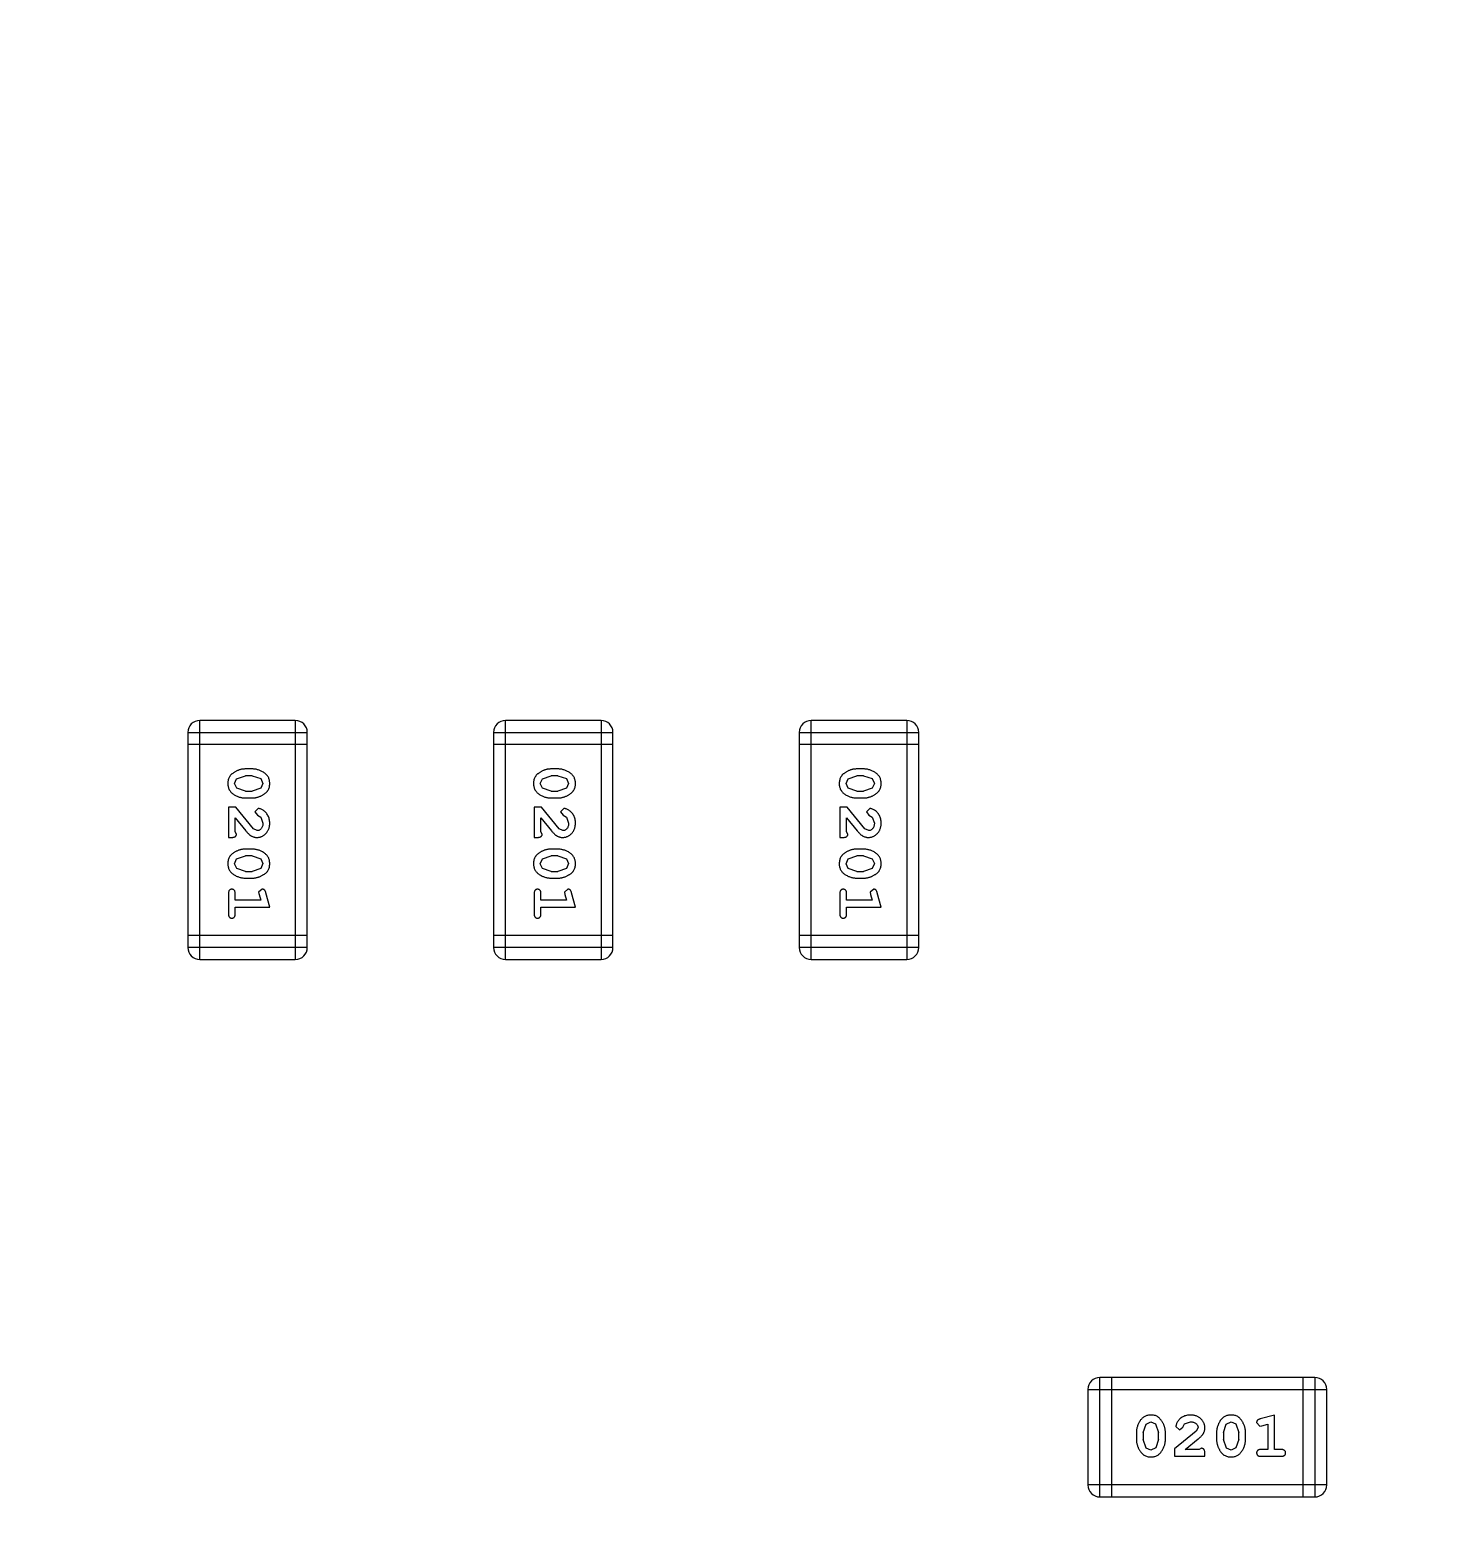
# Model space of a CAD drawing. Header units: inches. Extents: x 398 to 599, y 40 to 151.
# Drawn here: x 557.113 to 560.697, y 93.915 to 97.725 of the extents above; entities that cross this region are included whole.
import ezdxf

# ---------------------------------------------------------------- set-up
doc = ezdxf.new("R2010")
doc.units = ezdxf.units.IN
doc.header["$LTSCALE"] = 1.21
doc.header["$MEASUREMENT"] = 0
doc.layers.get('0').update_dxf_attribs({"linetype": 'CONTINUOUS'})

msp = doc.modelspace()

# ---------------------------------------------------------------- linework, layer by layer
at = {"color": 7, "linetype": 'Continuous'}
for p, q in [((557.5166, 95.9325), (557.5166, 95.3839)), ((557.5166, 95.9325), (557.8214, 95.9325)), ((557.547, 95.3534), (557.547, 95.963)), ((557.7909, 95.963), (557.547, 95.963)), ((557.7909, 95.963), (557.7909, 95.3534)), ((557.8214, 95.3839), (557.8214, 95.9325)), ((558.2967, 95.9325), (558.2967, 95.3839)), ((558.2967, 95.9325), (558.6015, 95.9325)), ((558.3272, 95.3534), (558.3272, 95.963)), ((558.571, 95.963), (558.3272, 95.963)), ((558.571, 95.963), (558.571, 95.3534)), ((558.6015, 95.3839), (558.6015, 95.9325)), ((559.0768, 95.9325), (559.0768, 95.3839)), ((559.0768, 95.9325), (559.3816, 95.9325)), ((559.1073, 95.3534), (559.1073, 95.963)), ((559.3512, 95.963), (559.1073, 95.963)), ((559.3512, 95.963), (559.3512, 95.3534)), ((559.3816, 95.3839), (559.3816, 95.9325)), ((557.5166, 95.9021), (557.8214, 95.9021)), ((558.2967, 95.9021), (558.6015, 95.9021)), ((559.0768, 95.9021), (559.3816, 95.9021)), ((557.6359, 95.802), (557.6412, 95.8142)), ((557.6412, 95.8142), (557.6635, 95.8218)), ((557.681, 95.8391), (557.6632, 95.8391)), ((557.6807, 95.8218), (557.6635, 95.8218)), ((557.6807, 95.8218), (557.7025, 95.8146)), ((557.7025, 95.8146), (557.7083, 95.8022)), ((558.4161, 95.802), (558.4213, 95.8142)), ((558.4213, 95.8142), (558.4436, 95.8218)), ((558.4611, 95.8391), (558.4434, 95.8391)), ((558.4609, 95.8218), (558.4436, 95.8218)), ((558.4609, 95.8218), (558.4826, 95.8146)), ((558.4826, 95.8146), (558.4884, 95.8022)), ((559.1962, 95.802), (559.2015, 95.8142)), ((559.2015, 95.8142), (559.2238, 95.8218)), ((559.2413, 95.8391), (559.2235, 95.8391)), ((559.241, 95.8218), (559.2238, 95.8218)), ((559.241, 95.8218), (559.2628, 95.8146)), ((559.2628, 95.8146), (559.2686, 95.8022)), ((557.6417, 95.7898), (557.6359, 95.802)), ((557.6635, 95.7825), (557.6417, 95.7898)), ((557.6635, 95.7825), (557.6807, 95.7825)), ((557.703, 95.7901), (557.6807, 95.7825)), ((557.7083, 95.8022), (557.703, 95.7901)), ((558.4219, 95.7898), (558.4161, 95.802)), ((558.4436, 95.7825), (558.4219, 95.7898)), ((558.4436, 95.7825), (558.4609, 95.7825)), ((558.4831, 95.7901), (558.4609, 95.7825)), ((558.4884, 95.8022), (558.4831, 95.7901)), ((559.202, 95.7898), (559.1962, 95.802)), ((559.2238, 95.7825), (559.202, 95.7898)), ((559.2238, 95.7825), (559.241, 95.7825)), ((559.2633, 95.7901), (559.241, 95.7825)), ((559.2686, 95.8022), (559.2633, 95.7901)), ((557.6202, 95.7416), (557.6202, 95.6645)), ((557.6391, 95.7416), (557.6202, 95.7416)), ((557.6841, 95.6866), (557.6391, 95.7416)), ((557.6632, 95.7652), (557.681, 95.7652)), ((557.6963, 95.7385), (557.6878, 95.7296)), ((558.4003, 95.7416), (558.4003, 95.6645)), ((558.4192, 95.7416), (558.4003, 95.7416)), ((558.4642, 95.6866), (558.4192, 95.7416)), ((558.4434, 95.7652), (558.4611, 95.7652)), ((558.4764, 95.7385), (558.468, 95.7296)), ((559.1805, 95.7416), (559.1805, 95.6645)), ((559.1994, 95.7416), (559.1805, 95.7416)), ((559.2443, 95.6866), (559.1994, 95.7416)), ((559.2235, 95.7652), (559.2413, 95.7652)), ((559.2566, 95.7385), (559.2481, 95.7296)), ((557.6375, 95.6787), (557.6375, 95.7149)), ((557.6375, 95.7149), (557.6645, 95.6813)), ((557.6878, 95.7296), (557.6944, 95.7211)), ((557.6944, 95.7211), (557.7029, 95.7162)), ((557.7029, 95.7162), (557.7083, 95.7013)), ((558.4176, 95.6787), (558.4176, 95.7149)), ((558.4176, 95.7149), (558.4447, 95.6813)), ((558.468, 95.7296), (558.4745, 95.7211)), ((558.4745, 95.7211), (558.483, 95.7162)), ((558.483, 95.7162), (558.4884, 95.7013)), ((559.1978, 95.6787), (559.1978, 95.7149)), ((559.1978, 95.7149), (559.2248, 95.6813)), ((559.2481, 95.7296), (559.2547, 95.7211)), ((559.2547, 95.7211), (559.2632, 95.7162)), ((559.2632, 95.7162), (559.2686, 95.7013)), ((557.6202, 95.6645), (557.6281, 95.6645)), ((557.6406, 95.6732), (557.6375, 95.6787)), ((557.6938, 95.6818), (557.6841, 95.6866)), ((558.4003, 95.6645), (558.4082, 95.6645)), ((558.4208, 95.6732), (558.4176, 95.6787)), ((558.4739, 95.6818), (558.4642, 95.6866)), ((559.1805, 95.6645), (559.1883, 95.6645)), ((559.2009, 95.6732), (559.1978, 95.6787)), ((559.254, 95.6818), (559.2443, 95.6866)), ((557.681, 95.6346), (557.6632, 95.6346)), ((558.4611, 95.6346), (558.4434, 95.6346)), ((559.2413, 95.6346), (559.2235, 95.6346)), ((557.6359, 95.5975), (557.6412, 95.6097)), ((557.6417, 95.5852), (557.6359, 95.5975)), ((557.6412, 95.6097), (557.6635, 95.6173)), ((557.6635, 95.578), (557.6417, 95.5852)), ((557.6807, 95.6173), (557.6635, 95.6173)), ((557.6807, 95.6173), (557.7025, 95.6101)), ((557.703, 95.5856), (557.6807, 95.578)), ((557.7025, 95.6101), (557.7083, 95.5977)), ((557.7083, 95.5977), (557.703, 95.5856)), ((558.4161, 95.5975), (558.4213, 95.6097)), ((558.4219, 95.5852), (558.4161, 95.5975)), ((558.4213, 95.6097), (558.4436, 95.6173)), ((558.4436, 95.578), (558.4219, 95.5852)), ((558.4609, 95.6173), (558.4436, 95.6173)), ((558.4609, 95.6173), (558.4826, 95.6101)), ((558.4831, 95.5856), (558.4609, 95.578)), ((558.4826, 95.6101), (558.4884, 95.5977)), ((558.4884, 95.5977), (558.4831, 95.5856)), ((559.1962, 95.5975), (559.2015, 95.6097)), ((559.202, 95.5852), (559.1962, 95.5975)), ((559.2015, 95.6097), (559.2238, 95.6173)), ((559.2238, 95.578), (559.202, 95.5852)), ((559.241, 95.6173), (559.2238, 95.6173)), ((559.241, 95.6173), (559.2628, 95.6101)), ((559.2633, 95.5856), (559.241, 95.578)), ((559.2628, 95.6101), (559.2686, 95.5977)), ((559.2686, 95.5977), (559.2633, 95.5856)), ((557.6632, 95.5607), (557.681, 95.5607)), ((557.6635, 95.578), (557.6807, 95.578)), ((558.4434, 95.5607), (558.4611, 95.5607)), ((558.4436, 95.578), (558.4609, 95.578)), ((559.2235, 95.5607), (559.2413, 95.5607)), ((559.2238, 95.578), (559.241, 95.578)), ((557.6202, 95.5214), (557.6202, 95.4694)), ((557.6375, 95.5041), (557.6375, 95.5214)), ((557.7065, 95.5324), (557.6973, 95.5245)), ((557.6973, 95.5245), (557.6983, 95.5191)), ((557.6983, 95.5191), (557.7025, 95.5041)), ((557.7256, 95.4867), (557.7157, 95.5233)), ((558.4003, 95.5214), (558.4003, 95.4694)), ((558.4176, 95.5041), (558.4176, 95.5214)), ((558.4867, 95.5324), (558.4774, 95.5245)), ((558.4774, 95.5245), (558.4785, 95.5191)), ((558.4785, 95.5191), (558.4826, 95.5041)), ((558.5057, 95.4867), (558.4959, 95.5233)), ((559.1805, 95.5214), (559.1805, 95.4694)), ((559.1978, 95.5041), (559.1978, 95.5214)), ((559.2668, 95.5324), (559.2576, 95.5245)), ((559.2576, 95.5245), (559.2586, 95.5191)), ((559.2586, 95.5191), (559.2627, 95.5041)), ((559.2859, 95.4867), (559.276, 95.5233)), ((557.7025, 95.5041), (557.6375, 95.5041)), ((557.6375, 95.4694), (557.6375, 95.4867)), ((557.6375, 95.4867), (557.7256, 95.4867)), ((558.4826, 95.5041), (558.4176, 95.5041)), ((558.4176, 95.4694), (558.4176, 95.4867)), ((558.4176, 95.4867), (558.5057, 95.4867)), ((559.2627, 95.5041), (559.1978, 95.5041)), ((559.1978, 95.4694), (559.1978, 95.4867)), ((559.1978, 95.4867), (559.2859, 95.4867)), ((557.8214, 95.4144), (557.5166, 95.4144)), ((558.6015, 95.4144), (558.2967, 95.4144)), ((559.3816, 95.4144), (559.0768, 95.4144)), ((557.8214, 95.3839), (557.5166, 95.3839)), ((558.6015, 95.3839), (558.2967, 95.3839)), ((559.3816, 95.3839), (559.0768, 95.3839)), ((557.547, 95.3534), (557.7909, 95.3534)), ((558.3272, 95.3534), (558.571, 95.3534)), ((559.1073, 95.3534), (559.3512, 95.3534)), ((559.8134, 94.2563), (559.8134, 94.0125)), ((559.8134, 94.2563), (560.423, 94.2563)), ((559.8439, 93.982), (559.8439, 94.2868)), ((560.3925, 94.2868), (559.8439, 94.2868)), ((559.8743, 93.982), (559.8743, 94.2868)), ((560.362, 94.2868), (560.362, 93.982)), ((560.3925, 94.2868), (560.3925, 93.982)), ((560.423, 94.0125), (560.423, 94.2563)), ((560.2897, 94.191), (560.2531, 94.1811)), ((560.2897, 94.1029), (560.2897, 94.191)), ((559.9373, 94.1464), (559.9373, 94.1287)), ((559.9546, 94.1461), (559.9618, 94.1679)), ((559.9546, 94.1461), (559.9546, 94.1289)), ((559.9618, 94.1679), (559.9742, 94.1737)), ((559.9742, 94.1737), (559.9863, 94.1684)), ((559.9863, 94.1684), (559.9939, 94.1461)), ((559.9939, 94.1289), (559.9939, 94.1461)), ((560.0112, 94.1287), (560.0112, 94.1464)), ((560.0898, 94.1495), (560.0348, 94.1045)), ((560.038, 94.1617), (560.0468, 94.1533)), ((560.0468, 94.1533), (560.0553, 94.1598)), ((560.0553, 94.1598), (560.0602, 94.1683)), ((560.0602, 94.1683), (560.0751, 94.1737)), ((560.0946, 94.1592), (560.0898, 94.1495)), ((560.1418, 94.1464), (560.1418, 94.1287)), ((560.1591, 94.1461), (560.1663, 94.1679)), ((560.1591, 94.1461), (560.1591, 94.1289)), ((560.1663, 94.1679), (560.1787, 94.1737)), ((560.1787, 94.1737), (560.1908, 94.1684)), ((560.1908, 94.1684), (560.1984, 94.1461)), ((560.1984, 94.1289), (560.1984, 94.1461)), ((560.2157, 94.1287), (560.2157, 94.1464)), ((560.244, 94.172), (560.2519, 94.1627)), ((560.2519, 94.1627), (560.2573, 94.1637)), ((560.2573, 94.1637), (560.2724, 94.1679)), ((560.2724, 94.1679), (560.2724, 94.1029)), ((559.9622, 94.1066), (559.9546, 94.1289)), ((559.9744, 94.1014), (559.9622, 94.1066)), ((559.9867, 94.1072), (559.9744, 94.1014)), ((559.9939, 94.1289), (559.9867, 94.1072)), ((560.0348, 94.1045), (560.0348, 94.0856)), ((560.0615, 94.1029), (560.0951, 94.13)), ((560.0977, 94.1029), (560.0615, 94.1029)), ((560.1032, 94.1061), (560.0977, 94.1029)), ((560.1667, 94.1066), (560.1591, 94.1289)), ((560.1789, 94.1014), (560.1667, 94.1066)), ((560.1912, 94.1072), (560.1789, 94.1014)), ((560.1984, 94.1289), (560.1912, 94.1072)), ((560.2724, 94.1029), (560.255, 94.1029)), ((560.307, 94.1029), (560.2897, 94.1029)), ((560.0348, 94.0856), (560.1119, 94.0856)), ((560.1119, 94.0856), (560.1119, 94.0935)), ((560.255, 94.0856), (560.307, 94.0856)), ((560.423, 94.0125), (559.8134, 94.0125)), ((559.8439, 93.982), (560.3925, 93.982))]:
    msp.add_line(p, q, dxfattribs=at)
for centre, radius, start, end in [((553.751, 92.925), 23, 281.22586, 258.77532), ((553.751, 92.925), 22.75, 294.44334, 241.13427), ((557.547, 95.9325), 0.0305, 90, 180), ((557.7909, 95.9325), 0.0305, 0, 90), ((558.3272, 95.9325), 0.0305, 90, 180), ((558.571, 95.9325), 0.0305, 0, 90), ((559.1073, 95.9325), 0.0305, 90, 180), ((559.3512, 95.9325), 0.0305, 0, 90), ((557.547, 95.3839), 0.0305, 180, 270), ((557.7909, 95.3839), 0.0305, 270, 0), ((558.3272, 95.3839), 0.0305, 180, 270), ((558.571, 95.3839), 0.0305, 270, 0), ((559.1073, 95.3839), 0.0305, 180, 270), ((559.3512, 95.3839), 0.0305, 270, 0), ((559.8439, 94.2563), 0.0305, 90, 180), ((560.3925, 94.2563), 0.0305, 0, 90), ((559.8439, 94.0125), 0.0305, 180, 270), ((560.3925, 94.0125), 0.0305, 270, 0)]:
    msp.add_arc(centre, radius, start, end, dxfattribs=at)
for points, knots in [([(557.6632, 95.8391), (557.6622, 95.8391), (557.66, 95.8391), (557.6569, 95.8388), (557.6537, 95.8383), (557.6506, 95.8376), (557.6476, 95.8367), (557.6446, 95.8356), (557.6416, 95.8343), (557.6388, 95.8328), (557.636, 95.8313), (557.6335, 95.8296), (557.6312, 95.828), (557.6291, 95.8264), (557.6272, 95.8247), (557.6255, 95.823), (557.6241, 95.8212), (557.6225, 95.8189), (557.6209, 95.8157), (557.6196, 95.8115), (557.6188, 95.8069), (557.6187, 95.8037), (557.6186, 95.8021)], [0, 0, 0, 0, 0.049886, 0.09882, 0.148132, 0.19689, 0.246038, 0.295176, 0.345305, 0.395692, 0.445312, 0.491875, 0.535813, 0.577009, 0.616081, 0.652689, 0.687585, 0.720206, 0.785062, 0.85223, 0.923759, 1, 1, 1, 1]), ([(557.7256, 95.8023), (557.7256, 95.8038), (557.7255, 95.8066), (557.7248, 95.8107), (557.7237, 95.8145), (557.7221, 95.8181), (557.72, 95.8214), (557.7175, 95.8244), (557.7145, 95.8272), (557.7111, 95.8297), (557.7075, 95.8319), (557.7039, 95.8338), (557.7002, 95.8355), (557.6964, 95.8368), (557.6926, 95.8379), (557.6888, 95.8386), (557.6849, 95.8391), (557.6823, 95.8391), (557.681, 95.8391)], [0, 0, 0, 0, 0.06692, 0.130834, 0.19258, 0.252759, 0.312631, 0.373411, 0.436359, 0.501894, 0.568244, 0.632472, 0.69556, 0.757163, 0.818592, 0.878885, 0.939235, 1, 1, 1, 1]), ([(558.4434, 95.8391), (558.4423, 95.8391), (558.4402, 95.8391), (558.437, 95.8388), (558.4339, 95.8383), (558.4308, 95.8376), (558.4277, 95.8367), (558.4247, 95.8356), (558.4218, 95.8343), (558.4189, 95.8328), (558.4162, 95.8313), (558.4136, 95.8296), (558.4113, 95.828), (558.4092, 95.8264), (558.4073, 95.8247), (558.4057, 95.823), (558.4042, 95.8212), (558.4026, 95.8189), (558.401, 95.8157), (558.3997, 95.8115), (558.3989, 95.8069), (558.3988, 95.8037), (558.3988, 95.8021)], [0, 0, 0, 0, 0.049886, 0.09882, 0.148132, 0.19689, 0.246038, 0.295176, 0.345305, 0.395692, 0.445312, 0.491875, 0.535813, 0.577009, 0.616081, 0.652689, 0.687585, 0.720206, 0.785062, 0.85223, 0.923759, 1, 1, 1, 1]), ([(558.5057, 95.8023), (558.5057, 95.8038), (558.5056, 95.8066), (558.5049, 95.8107), (558.5038, 95.8145), (558.5022, 95.8181), (558.5001, 95.8214), (558.4976, 95.8244), (558.4947, 95.8272), (558.4913, 95.8297), (558.4877, 95.8319), (558.484, 95.8338), (558.4803, 95.8355), (558.4765, 95.8368), (558.4727, 95.8379), (558.4689, 95.8386), (558.465, 95.8391), (558.4624, 95.8391), (558.4611, 95.8391)], [0, 0, 0, 0, 0.06692, 0.130834, 0.19258, 0.252759, 0.312631, 0.373411, 0.436359, 0.501894, 0.568244, 0.632472, 0.69556, 0.757163, 0.818592, 0.878885, 0.939235, 1, 1, 1, 1]), ([(559.2235, 95.8391), (559.2224, 95.8391), (559.2203, 95.8391), (559.2171, 95.8388), (559.214, 95.8383), (559.2109, 95.8376), (559.2079, 95.8367), (559.2049, 95.8356), (559.2019, 95.8343), (559.199, 95.8328), (559.1963, 95.8313), (559.1938, 95.8296), (559.1915, 95.828), (559.1893, 95.8264), (559.1875, 95.8247), (559.1858, 95.823), (559.1844, 95.8212), (559.1828, 95.8189), (559.1812, 95.8157), (559.1799, 95.8115), (559.179, 95.8069), (559.179, 95.8037), (559.1789, 95.8021)], [0, 0, 0, 0, 0.049886, 0.09882, 0.148132, 0.19689, 0.246038, 0.295176, 0.345305, 0.395692, 0.445312, 0.491875, 0.535813, 0.577009, 0.616081, 0.652689, 0.687585, 0.720206, 0.785062, 0.85223, 0.923759, 1, 1, 1, 1]), ([(559.2859, 95.8023), (559.2858, 95.8038), (559.2858, 95.8066), (559.2851, 95.8107), (559.2839, 95.8145), (559.2824, 95.8181), (559.2803, 95.8214), (559.2778, 95.8244), (559.2748, 95.8272), (559.2714, 95.8297), (559.2678, 95.8319), (559.2641, 95.8338), (559.2604, 95.8355), (559.2567, 95.8368), (559.2529, 95.8379), (559.249, 95.8386), (559.2452, 95.8391), (559.2426, 95.8391), (559.2413, 95.8391)], [0, 0, 0, 0, 0.06692, 0.130834, 0.19258, 0.252759, 0.312631, 0.373411, 0.436359, 0.501894, 0.568244, 0.632472, 0.69556, 0.757163, 0.818592, 0.878885, 0.939235, 1, 1, 1, 1]), ([(557.6186, 95.8021), (557.6187, 95.8006), (557.6187, 95.7978), (557.6194, 95.7937), (557.6206, 95.7899), (557.6222, 95.7863), (557.6242, 95.783), (557.6267, 95.78), (557.6296, 95.7772), (557.633, 95.7747), (557.6366, 95.7725), (557.6403, 95.7705), (557.644, 95.7689), (557.6478, 95.7675), (557.6516, 95.7665), (557.6554, 95.7657), (557.6593, 95.7653), (557.6619, 95.7652), (557.6632, 95.7652)], [0, 0, 0, 0, 0.067217, 0.131051, 0.19272, 0.252824, 0.312745, 0.373449, 0.436041, 0.501494, 0.567761, 0.632087, 0.695096, 0.757109, 0.817993, 0.878657, 0.939311, 1, 1, 1, 1]), ([(557.681, 95.7652), (557.6821, 95.7652), (557.6842, 95.7653), (557.6874, 95.7655), (557.6905, 95.7661), (557.6936, 95.7668), (557.6967, 95.7677), (557.6997, 95.7688), (557.7027, 95.7701), (557.7055, 95.7716), (557.7083, 95.7732), (557.7108, 95.7748), (557.7131, 95.7765), (557.7153, 95.7781), (557.7171, 95.7799), (557.7188, 95.7816), (557.7202, 95.7833), (557.7217, 95.7857), (557.7233, 95.7888), (557.7247, 95.793), (557.7255, 95.7975), (557.7255, 95.8007), (557.7256, 95.8023)], [0, 0, 0, 0, 0.049855, 0.099516, 0.148482, 0.19758, 0.246804, 0.296268, 0.346517, 0.397047, 0.446826, 0.49336, 0.537801, 0.579207, 0.617974, 0.654833, 0.689171, 0.722088, 0.786392, 0.853518, 0.924186, 1, 1, 1, 1]), ([(558.3988, 95.8021), (558.3988, 95.8006), (558.3989, 95.7978), (558.3996, 95.7937), (558.4007, 95.7899), (558.4023, 95.7863), (558.4043, 95.783), (558.4068, 95.78), (558.4098, 95.7772), (558.4132, 95.7747), (558.4168, 95.7725), (558.4204, 95.7705), (558.4242, 95.7689), (558.4279, 95.7675), (558.4317, 95.7665), (558.4356, 95.7657), (558.4395, 95.7653), (558.4421, 95.7652), (558.4434, 95.7652)], [0, 0, 0, 0, 0.067217, 0.131051, 0.19272, 0.252824, 0.312745, 0.373449, 0.436041, 0.501494, 0.567761, 0.632087, 0.695096, 0.757109, 0.817993, 0.878657, 0.939311, 1, 1, 1, 1]), ([(558.4611, 95.7652), (558.4622, 95.7652), (558.4643, 95.7653), (558.4675, 95.7655), (558.4707, 95.7661), (558.4738, 95.7668), (558.4768, 95.7677), (558.4798, 95.7688), (558.4828, 95.7701), (558.4857, 95.7716), (558.4884, 95.7732), (558.491, 95.7748), (558.4933, 95.7765), (558.4954, 95.7781), (558.4972, 95.7799), (558.4989, 95.7816), (558.5003, 95.7833), (558.5019, 95.7857), (558.5035, 95.7888), (558.5048, 95.793), (558.5056, 95.7975), (558.5057, 95.8007), (558.5057, 95.8023)], [0, 0, 0, 0, 0.049855, 0.099516, 0.148482, 0.19758, 0.246804, 0.296268, 0.346517, 0.397047, 0.446826, 0.49336, 0.537801, 0.579207, 0.617974, 0.654833, 0.689171, 0.722088, 0.786392, 0.853518, 0.924186, 1, 1, 1, 1]), ([(559.1789, 95.8021), (559.1789, 95.8006), (559.179, 95.7978), (559.1797, 95.7937), (559.1808, 95.7899), (559.1824, 95.7863), (559.1845, 95.783), (559.187, 95.78), (559.1899, 95.7772), (559.1933, 95.7747), (559.1969, 95.7725), (559.2006, 95.7705), (559.2043, 95.7689), (559.2081, 95.7675), (559.2119, 95.7665), (559.2157, 95.7657), (559.2196, 95.7653), (559.2222, 95.7652), (559.2235, 95.7652)], [0, 0, 0, 0, 0.067217, 0.131051, 0.19272, 0.252824, 0.312745, 0.373449, 0.436041, 0.501494, 0.567761, 0.632087, 0.695096, 0.757109, 0.817993, 0.878657, 0.939311, 1, 1, 1, 1]), ([(559.2413, 95.7652), (559.2423, 95.7652), (559.2445, 95.7653), (559.2477, 95.7655), (559.2508, 95.7661), (559.2539, 95.7668), (559.257, 95.7677), (559.26, 95.7688), (559.2629, 95.7701), (559.2658, 95.7716), (559.2685, 95.7732), (559.2711, 95.7748), (559.2734, 95.7765), (559.2755, 95.7781), (559.2774, 95.7799), (559.279, 95.7816), (559.2805, 95.7833), (559.282, 95.7857), (559.2836, 95.7888), (559.2849, 95.793), (559.2857, 95.7975), (559.2858, 95.8007), (559.2859, 95.8023)], [0, 0, 0, 0, 0.049855, 0.099516, 0.148482, 0.19758, 0.246804, 0.296268, 0.346517, 0.397047, 0.446826, 0.49336, 0.537801, 0.579207, 0.617974, 0.654833, 0.689171, 0.722088, 0.786392, 0.853518, 0.924186, 1, 1, 1, 1]), ([(557.7256, 95.7012), (557.7255, 95.7029), (557.7254, 95.7062), (557.7246, 95.7112), (557.7231, 95.7159), (557.7212, 95.7204), (557.7187, 95.7246), (557.7158, 95.7282), (557.7126, 95.7314), (557.709, 95.7339), (557.7055, 95.7358), (557.7021, 95.7373), (557.6991, 95.7382), (557.6972, 95.7384), (557.6963, 95.7385)], [0, 0, 0, 0, 0.098286, 0.193983, 0.289056, 0.384352, 0.477435, 0.566197, 0.652355, 0.737986, 0.818188, 0.887401, 0.94802, 1, 1, 1, 1]), ([(558.5057, 95.7012), (558.5057, 95.7029), (558.5056, 95.7062), (558.5047, 95.7112), (558.5033, 95.7159), (558.5013, 95.7204), (558.4989, 95.7246), (558.496, 95.7282), (558.4927, 95.7314), (558.4892, 95.7339), (558.4856, 95.7358), (558.4823, 95.7373), (558.4793, 95.7382), (558.4773, 95.7384), (558.4764, 95.7385)], [0, 0, 0, 0, 0.098286, 0.193983, 0.289056, 0.384352, 0.477435, 0.566197, 0.652355, 0.737986, 0.818188, 0.887401, 0.94802, 1, 1, 1, 1]), ([(559.2859, 95.7012), (559.2858, 95.7029), (559.2857, 95.7062), (559.2848, 95.7112), (559.2834, 95.7159), (559.2814, 95.7204), (559.279, 95.7246), (559.2761, 95.7282), (559.2729, 95.7314), (559.2693, 95.7339), (559.2657, 95.7358), (559.2624, 95.7373), (559.2594, 95.7382), (559.2575, 95.7384), (559.2566, 95.7385)], [0, 0, 0, 0, 0.098286, 0.193983, 0.289056, 0.384352, 0.477435, 0.566197, 0.652355, 0.737986, 0.818188, 0.887401, 0.94802, 1, 1, 1, 1]), ([(557.6928, 95.6645), (557.6939, 95.6646), (557.6961, 95.6646), (557.6994, 95.6651), (557.7025, 95.6659), (557.7055, 95.667), (557.7083, 95.6685), (557.711, 95.6703), (557.7136, 95.6724), (557.7161, 95.6748), (557.7183, 95.6774), (557.7203, 95.6803), (557.7219, 95.6833), (557.7233, 95.6865), (557.7243, 95.69), (557.7251, 95.6935), (557.7255, 95.6973), (557.7256, 95.6999), (557.7256, 95.7012)], [0, 0, 0, 0, 0.060981, 0.120256, 0.178148, 0.236115, 0.293993, 0.352864, 0.413358, 0.476056, 0.539296, 0.602396, 0.665116, 0.728325, 0.792919, 0.859317, 0.928302, 1, 1, 1, 1]), ([(557.7083, 95.7013), (557.7082, 95.6999), (557.7082, 95.6972), (557.7073, 95.6934), (557.7059, 95.69), (557.704, 95.6871), (557.7018, 95.6848), (557.6993, 95.6831), (557.6966, 95.682), (557.6947, 95.6819), (557.6938, 95.6818)], [0, 0, 0, 0, 0.156344, 0.299348, 0.4327, 0.561, 0.682299, 0.791883, 0.89611, 1, 1, 1, 1]), ([(558.473, 95.6645), (558.4741, 95.6646), (558.4763, 95.6646), (558.4795, 95.6651), (558.4826, 95.6659), (558.4856, 95.667), (558.4884, 95.6685), (558.4912, 95.6703), (558.4938, 95.6724), (558.4962, 95.6748), (558.4984, 95.6774), (558.5004, 95.6803), (558.502, 95.6833), (558.5034, 95.6865), (558.5044, 95.69), (558.5052, 95.6935), (558.5057, 95.6973), (558.5057, 95.6999), (558.5057, 95.7012)], [0, 0, 0, 0, 0.060981, 0.120256, 0.178148, 0.236115, 0.293993, 0.352864, 0.413358, 0.476056, 0.539296, 0.602396, 0.665116, 0.728325, 0.792919, 0.859317, 0.928302, 1, 1, 1, 1]), ([(558.4884, 95.7013), (558.4884, 95.6999), (558.4883, 95.6972), (558.4874, 95.6934), (558.4861, 95.69), (558.4841, 95.6871), (558.4819, 95.6848), (558.4794, 95.6831), (558.4767, 95.682), (558.4748, 95.6819), (558.4739, 95.6818)], [0, 0, 0, 0, 0.156344, 0.299348, 0.4327, 0.561, 0.682299, 0.791883, 0.89611, 1, 1, 1, 1]), ([(559.2531, 95.6645), (559.2542, 95.6646), (559.2564, 95.6646), (559.2597, 95.6651), (559.2628, 95.6659), (559.2657, 95.667), (559.2686, 95.6685), (559.2713, 95.6703), (559.2739, 95.6724), (559.2763, 95.6748), (559.2786, 95.6774), (559.2805, 95.6803), (559.2822, 95.6833), (559.2836, 95.6865), (559.2846, 95.69), (559.2854, 95.6935), (559.2858, 95.6973), (559.2859, 95.6999), (559.2859, 95.7012)], [0, 0, 0, 0, 0.060981, 0.120256, 0.178148, 0.236115, 0.293993, 0.352864, 0.413358, 0.476056, 0.539296, 0.602396, 0.665116, 0.728325, 0.792919, 0.859317, 0.928302, 1, 1, 1, 1]), ([(559.2686, 95.7013), (559.2685, 95.6999), (559.2684, 95.6972), (559.2676, 95.6934), (559.2662, 95.69), (559.2643, 95.6871), (559.262, 95.6848), (559.2596, 95.6831), (559.2569, 95.682), (559.255, 95.6819), (559.254, 95.6818)], [0, 0, 0, 0, 0.156344, 0.299348, 0.4327, 0.561, 0.682299, 0.791883, 0.89611, 1, 1, 1, 1]), ([(557.6281, 95.6645), (557.6291, 95.6645), (557.6311, 95.6646), (557.6338, 95.665), (557.6361, 95.6657), (557.6378, 95.6668), (557.6391, 95.6681), (557.64, 95.6696), (557.6406, 95.6713), (557.6406, 95.6725), (557.6406, 95.6732)], [0, 0, 0, 0, 0.1844, 0.34094, 0.473574, 0.586824, 0.690029, 0.789175, 0.890445, 1, 1, 1, 1]), ([(557.6645, 95.6813), (557.6653, 95.6804), (557.6668, 95.6787), (557.669, 95.6763), (557.6711, 95.6742), (557.6731, 95.6724), (557.675, 95.6707), (557.6768, 95.6694), (557.6784, 95.6683), (557.6804, 95.6672), (557.683, 95.6661), (557.6862, 95.6652), (557.6895, 95.6646), (557.6917, 95.6645), (557.6928, 95.6645)], [0, 0, 0, 0, 0.103002, 0.197728, 0.285279, 0.365235, 0.437224, 0.502446, 0.560545, 0.611446, 0.707576, 0.80349, 0.900532, 1, 1, 1, 1]), ([(558.4082, 95.6645), (558.4093, 95.6645), (558.4112, 95.6646), (558.4139, 95.665), (558.4162, 95.6657), (558.4179, 95.6668), (558.4192, 95.6681), (558.4201, 95.6696), (558.4207, 95.6713), (558.4208, 95.6725), (558.4208, 95.6732)], [0, 0, 0, 0, 0.1844, 0.34094, 0.473574, 0.586824, 0.690029, 0.789175, 0.890445, 1, 1, 1, 1]), ([(558.4447, 95.6813), (558.4454, 95.6804), (558.4469, 95.6787), (558.4492, 95.6763), (558.4513, 95.6742), (558.4532, 95.6724), (558.4551, 95.6707), (558.4569, 95.6694), (558.4585, 95.6683), (558.4606, 95.6672), (558.4631, 95.6661), (558.4663, 95.6652), (558.4696, 95.6646), (558.4718, 95.6645), (558.473, 95.6645)], [0, 0, 0, 0, 0.103002, 0.197728, 0.285279, 0.365235, 0.437224, 0.502446, 0.560545, 0.611446, 0.707576, 0.80349, 0.900532, 1, 1, 1, 1]), ([(559.1883, 95.6645), (559.1894, 95.6645), (559.1914, 95.6646), (559.1941, 95.665), (559.1963, 95.6657), (559.1981, 95.6668), (559.1994, 95.6681), (559.2003, 95.6696), (559.2008, 95.6713), (559.2009, 95.6725), (559.2009, 95.6732)], [0, 0, 0, 0, 0.1844, 0.34094, 0.473574, 0.586824, 0.690029, 0.789175, 0.890445, 1, 1, 1, 1]), ([(559.2248, 95.6813), (559.2256, 95.6804), (559.2271, 95.6787), (559.2293, 95.6763), (559.2314, 95.6742), (559.2334, 95.6724), (559.2353, 95.6707), (559.237, 95.6694), (559.2387, 95.6683), (559.2407, 95.6672), (559.2433, 95.6661), (559.2464, 95.6652), (559.2497, 95.6646), (559.252, 95.6645), (559.2531, 95.6645)], [0, 0, 0, 0, 0.103002, 0.197728, 0.285279, 0.365235, 0.437224, 0.502446, 0.560545, 0.611446, 0.707576, 0.80349, 0.900532, 1, 1, 1, 1]), ([(557.6632, 95.6346), (557.6622, 95.6346), (557.66, 95.6346), (557.6569, 95.6343), (557.6537, 95.6338), (557.6506, 95.6331), (557.6476, 95.6322), (557.6446, 95.6311), (557.6416, 95.6298), (557.6388, 95.6283), (557.636, 95.6268), (557.6335, 95.6251), (557.6312, 95.6235), (557.6291, 95.6218), (557.6272, 95.6201), (557.6255, 95.6185), (557.6241, 95.6167), (557.6225, 95.6143), (557.6209, 95.6112), (557.6196, 95.607), (557.6188, 95.6024), (557.6187, 95.5992), (557.6186, 95.5976)], [0, 0, 0, 0, 0.049886, 0.09882, 0.148132, 0.19689, 0.246038, 0.295176, 0.345305, 0.395692, 0.445312, 0.491875, 0.535813, 0.577009, 0.616081, 0.652689, 0.687585, 0.720206, 0.785062, 0.85223, 0.923759, 1, 1, 1, 1]), ([(557.7256, 95.5978), (557.7256, 95.5993), (557.7255, 95.6021), (557.7248, 95.6062), (557.7237, 95.61), (557.7221, 95.6136), (557.72, 95.6169), (557.7175, 95.6199), (557.7145, 95.6227), (557.7111, 95.6252), (557.7075, 95.6274), (557.7039, 95.6293), (557.7002, 95.631), (557.6964, 95.6323), (557.6926, 95.6333), (557.6888, 95.6341), (557.6849, 95.6345), (557.6823, 95.6346), (557.681, 95.6346)], [0, 0, 0, 0, 0.06692, 0.130834, 0.19258, 0.252759, 0.312631, 0.373411, 0.436359, 0.501894, 0.568244, 0.632472, 0.69556, 0.757163, 0.818592, 0.878885, 0.939235, 1, 1, 1, 1]), ([(558.4434, 95.6346), (558.4423, 95.6346), (558.4402, 95.6346), (558.437, 95.6343), (558.4339, 95.6338), (558.4308, 95.6331), (558.4277, 95.6322), (558.4247, 95.6311), (558.4218, 95.6298), (558.4189, 95.6283), (558.4162, 95.6268), (558.4136, 95.6251), (558.4113, 95.6235), (558.4092, 95.6218), (558.4073, 95.6201), (558.4057, 95.6185), (558.4042, 95.6167), (558.4026, 95.6143), (558.401, 95.6112), (558.3997, 95.607), (558.3989, 95.6024), (558.3988, 95.5992), (558.3988, 95.5976)], [0, 0, 0, 0, 0.049886, 0.09882, 0.148132, 0.19689, 0.246038, 0.295176, 0.345305, 0.395692, 0.445312, 0.491875, 0.535813, 0.577009, 0.616081, 0.652689, 0.687585, 0.720206, 0.785062, 0.85223, 0.923759, 1, 1, 1, 1]), ([(558.5057, 95.5978), (558.5057, 95.5993), (558.5056, 95.6021), (558.5049, 95.6062), (558.5038, 95.61), (558.5022, 95.6136), (558.5001, 95.6169), (558.4976, 95.6199), (558.4947, 95.6227), (558.4913, 95.6252), (558.4877, 95.6274), (558.484, 95.6293), (558.4803, 95.631), (558.4765, 95.6323), (558.4727, 95.6333), (558.4689, 95.6341), (558.465, 95.6345), (558.4624, 95.6346), (558.4611, 95.6346)], [0, 0, 0, 0, 0.06692, 0.130834, 0.19258, 0.252759, 0.312631, 0.373411, 0.436359, 0.501894, 0.568244, 0.632472, 0.69556, 0.757163, 0.818592, 0.878885, 0.939235, 1, 1, 1, 1]), ([(559.2235, 95.6346), (559.2224, 95.6346), (559.2203, 95.6346), (559.2171, 95.6343), (559.214, 95.6338), (559.2109, 95.6331), (559.2079, 95.6322), (559.2049, 95.6311), (559.2019, 95.6298), (559.199, 95.6283), (559.1963, 95.6268), (559.1938, 95.6251), (559.1915, 95.6235), (559.1893, 95.6218), (559.1875, 95.6201), (559.1858, 95.6185), (559.1844, 95.6167), (559.1828, 95.6143), (559.1812, 95.6112), (559.1799, 95.607), (559.179, 95.6024), (559.179, 95.5992), (559.1789, 95.5976)], [0, 0, 0, 0, 0.049886, 0.09882, 0.148132, 0.19689, 0.246038, 0.295176, 0.345305, 0.395692, 0.445312, 0.491875, 0.535813, 0.577009, 0.616081, 0.652689, 0.687585, 0.720206, 0.785062, 0.85223, 0.923759, 1, 1, 1, 1]), ([(559.2859, 95.5978), (559.2858, 95.5993), (559.2858, 95.6021), (559.2851, 95.6062), (559.2839, 95.61), (559.2824, 95.6136), (559.2803, 95.6169), (559.2778, 95.6199), (559.2748, 95.6227), (559.2714, 95.6252), (559.2678, 95.6274), (559.2641, 95.6293), (559.2604, 95.631), (559.2567, 95.6323), (559.2529, 95.6333), (559.249, 95.6341), (559.2452, 95.6345), (559.2426, 95.6346), (559.2413, 95.6346)], [0, 0, 0, 0, 0.06692, 0.130834, 0.19258, 0.252759, 0.312631, 0.373411, 0.436359, 0.501894, 0.568244, 0.632472, 0.69556, 0.757163, 0.818592, 0.878885, 0.939235, 1, 1, 1, 1]), ([(557.6186, 95.5976), (557.6187, 95.5961), (557.6187, 95.5933), (557.6194, 95.5892), (557.6206, 95.5854), (557.6222, 95.5818), (557.6242, 95.5785), (557.6267, 95.5754), (557.6296, 95.5726), (557.633, 95.5702), (557.6366, 95.568), (557.6403, 95.566), (557.644, 95.5644), (557.6478, 95.563), (557.6516, 95.562), (557.6554, 95.5612), (557.6593, 95.5608), (557.6619, 95.5607), (557.6632, 95.5607)], [0, 0, 0, 0, 0.067217, 0.131051, 0.19272, 0.252824, 0.312745, 0.373449, 0.436041, 0.501494, 0.567761, 0.632087, 0.695096, 0.757109, 0.817993, 0.878657, 0.939311, 1, 1, 1, 1]), ([(557.681, 95.5607), (557.6821, 95.5607), (557.6842, 95.5607), (557.6874, 95.561), (557.6905, 95.5616), (557.6936, 95.5622), (557.6967, 95.5632), (557.6997, 95.5643), (557.7027, 95.5656), (557.7055, 95.5671), (557.7083, 95.5687), (557.7108, 95.5703), (557.7131, 95.572), (557.7153, 95.5736), (557.7171, 95.5753), (557.7188, 95.577), (557.7202, 95.5788), (557.7217, 95.5811), (557.7233, 95.5843), (557.7247, 95.5885), (557.7255, 95.593), (557.7255, 95.5962), (557.7256, 95.5978)], [0, 0, 0, 0, 0.049855, 0.099516, 0.148482, 0.19758, 0.246804, 0.296268, 0.346517, 0.397047, 0.446826, 0.49336, 0.537801, 0.579207, 0.617974, 0.654833, 0.689171, 0.722088, 0.786392, 0.853518, 0.924186, 1, 1, 1, 1]), ([(558.3988, 95.5976), (558.3988, 95.5961), (558.3989, 95.5933), (558.3996, 95.5892), (558.4007, 95.5854), (558.4023, 95.5818), (558.4043, 95.5785), (558.4068, 95.5754), (558.4098, 95.5726), (558.4132, 95.5702), (558.4168, 95.568), (558.4204, 95.566), (558.4242, 95.5644), (558.4279, 95.563), (558.4317, 95.562), (558.4356, 95.5612), (558.4395, 95.5608), (558.4421, 95.5607), (558.4434, 95.5607)], [0, 0, 0, 0, 0.067217, 0.131051, 0.19272, 0.252824, 0.312745, 0.373449, 0.436041, 0.501494, 0.567761, 0.632087, 0.695096, 0.757109, 0.817993, 0.878657, 0.939311, 1, 1, 1, 1]), ([(558.4611, 95.5607), (558.4622, 95.5607), (558.4643, 95.5607), (558.4675, 95.561), (558.4707, 95.5616), (558.4738, 95.5622), (558.4768, 95.5632), (558.4798, 95.5643), (558.4828, 95.5656), (558.4857, 95.5671), (558.4884, 95.5687), (558.491, 95.5703), (558.4933, 95.572), (558.4954, 95.5736), (558.4972, 95.5753), (558.4989, 95.577), (558.5003, 95.5788), (558.5019, 95.5811), (558.5035, 95.5843), (558.5048, 95.5885), (558.5056, 95.593), (558.5057, 95.5962), (558.5057, 95.5978)], [0, 0, 0, 0, 0.049855, 0.099516, 0.148482, 0.19758, 0.246804, 0.296268, 0.346517, 0.397047, 0.446826, 0.49336, 0.537801, 0.579207, 0.617974, 0.654833, 0.689171, 0.722088, 0.786392, 0.853518, 0.924186, 1, 1, 1, 1]), ([(559.1789, 95.5976), (559.1789, 95.5961), (559.179, 95.5933), (559.1797, 95.5892), (559.1808, 95.5854), (559.1824, 95.5818), (559.1845, 95.5785), (559.187, 95.5754), (559.1899, 95.5726), (559.1933, 95.5702), (559.1969, 95.568), (559.2006, 95.566), (559.2043, 95.5644), (559.2081, 95.563), (559.2119, 95.562), (559.2157, 95.5612), (559.2196, 95.5608), (559.2222, 95.5607), (559.2235, 95.5607)], [0, 0, 0, 0, 0.067217, 0.131051, 0.19272, 0.252824, 0.312745, 0.373449, 0.436041, 0.501494, 0.567761, 0.632087, 0.695096, 0.757109, 0.817993, 0.878657, 0.939311, 1, 1, 1, 1]), ([(559.2413, 95.5607), (559.2423, 95.5607), (559.2445, 95.5607), (559.2477, 95.561), (559.2508, 95.5616), (559.2539, 95.5622), (559.257, 95.5632), (559.26, 95.5643), (559.2629, 95.5656), (559.2658, 95.5671), (559.2685, 95.5687), (559.2711, 95.5703), (559.2734, 95.572), (559.2755, 95.5736), (559.2774, 95.5753), (559.279, 95.577), (559.2805, 95.5788), (559.282, 95.5811), (559.2836, 95.5843), (559.2849, 95.5885), (559.2857, 95.593), (559.2858, 95.5962), (559.2859, 95.5978)], [0, 0, 0, 0, 0.049855, 0.099516, 0.148482, 0.19758, 0.246804, 0.296268, 0.346517, 0.397047, 0.446826, 0.49336, 0.537801, 0.579207, 0.617974, 0.654833, 0.689171, 0.722088, 0.786392, 0.853518, 0.924186, 1, 1, 1, 1]), ([(557.6288, 95.5324), (557.6282, 95.5323), (557.6271, 95.5323), (557.6254, 95.5318), (557.6239, 95.5309), (557.6225, 95.5298), (557.6214, 95.5282), (557.6207, 95.5263), (557.6203, 95.5239), (557.6202, 95.5223), (557.6202, 95.5214)], [0, 0, 0, 0, 0.115051, 0.223278, 0.329269, 0.437893, 0.554681, 0.682591, 0.83103, 1, 1, 1, 1]), ([(557.6375, 95.5214), (557.6375, 95.5223), (557.6374, 95.5239), (557.637, 95.5263), (557.6362, 95.5282), (557.6352, 95.5298), (557.6338, 95.5309), (557.6323, 95.5318), (557.6306, 95.5323), (557.6295, 95.5323), (557.6288, 95.5324)], [0, 0, 0, 0, 0.169102, 0.317658, 0.446239, 0.563118, 0.671828, 0.776546, 0.884858, 1, 1, 1, 1]), ([(557.7157, 95.5233), (557.7155, 95.5242), (557.715, 95.5257), (557.7141, 95.5278), (557.7132, 95.5294), (557.7122, 95.5306), (557.711, 95.5314), (557.7097, 95.532), (557.7082, 95.5323), (557.7071, 95.5324), (557.7065, 95.5324)], [0, 0, 0, 0, 0.187321, 0.344927, 0.475328, 0.579604, 0.674244, 0.773631, 0.882025, 1, 1, 1, 1]), ([(558.409, 95.5324), (558.4084, 95.5323), (558.4072, 95.5323), (558.4055, 95.5318), (558.404, 95.5309), (558.4027, 95.5298), (558.4016, 95.5282), (558.4009, 95.5263), (558.4004, 95.5239), (558.4004, 95.5223), (558.4003, 95.5214)], [0, 0, 0, 0, 0.115051, 0.223278, 0.329269, 0.437893, 0.554681, 0.682591, 0.83103, 1, 1, 1, 1]), ([(558.4176, 95.5214), (558.4176, 95.5223), (558.4176, 95.5239), (558.4171, 95.5263), (558.4164, 95.5282), (558.4153, 95.5298), (558.4139, 95.5309), (558.4125, 95.5318), (558.4108, 95.5323), (558.4096, 95.5323), (558.409, 95.5324)], [0, 0, 0, 0, 0.169102, 0.317658, 0.446239, 0.563118, 0.671828, 0.776546, 0.884858, 1, 1, 1, 1]), ([(558.4959, 95.5233), (558.4956, 95.5242), (558.4951, 95.5257), (558.4943, 95.5278), (558.4934, 95.5294), (558.4923, 95.5306), (558.4912, 95.5314), (558.4898, 95.532), (558.4883, 95.5323), (558.4872, 95.5324), (558.4867, 95.5324)], [0, 0, 0, 0, 0.187321, 0.344927, 0.475328, 0.579604, 0.674244, 0.773631, 0.882025, 1, 1, 1, 1]), ([(559.1891, 95.5324), (559.1885, 95.5323), (559.1873, 95.5323), (559.1856, 95.5318), (559.1841, 95.5309), (559.1828, 95.5298), (559.1817, 95.5282), (559.181, 95.5263), (559.1805, 95.5239), (559.1805, 95.5223), (559.1805, 95.5214)], [0, 0, 0, 0, 0.115051, 0.223278, 0.329269, 0.437893, 0.554681, 0.682591, 0.83103, 1, 1, 1, 1]), ([(559.1978, 95.5214), (559.1978, 95.5223), (559.1977, 95.5239), (559.1973, 95.5263), (559.1965, 95.5282), (559.1954, 95.5298), (559.1941, 95.5309), (559.1926, 95.5318), (559.1909, 95.5323), (559.1897, 95.5323), (559.1891, 95.5324)], [0, 0, 0, 0, 0.169102, 0.317658, 0.446239, 0.563118, 0.671828, 0.776546, 0.884858, 1, 1, 1, 1]), ([(559.276, 95.5233), (559.2757, 95.5242), (559.2753, 95.5257), (559.2744, 95.5278), (559.2735, 95.5294), (559.2725, 95.5306), (559.2713, 95.5314), (559.27, 95.532), (559.2685, 95.5323), (559.2674, 95.5324), (559.2668, 95.5324)], [0, 0, 0, 0, 0.187321, 0.344927, 0.475328, 0.579604, 0.674244, 0.773631, 0.882025, 1, 1, 1, 1]), ([(557.6202, 95.4694), (557.6202, 95.4685), (557.6203, 95.4669), (557.6207, 95.4645), (557.6214, 95.4626), (557.6225, 95.461), (557.6239, 95.4599), (557.6254, 95.459), (557.6271, 95.4585), (557.6282, 95.4585), (557.6288, 95.4584)], [0, 0, 0, 0, 0.169012, 0.317488, 0.445429, 0.560977, 0.67065, 0.776666, 0.88492, 1, 1, 1, 1]), ([(557.6288, 95.4584), (557.6295, 95.4585), (557.6306, 95.4585), (557.6323, 95.459), (557.6338, 95.4599), (557.6351, 95.461), (557.6362, 95.4626), (557.637, 95.4645), (557.6374, 95.4669), (557.6375, 95.4685), (557.6375, 95.4694)], [0, 0, 0, 0, 0.11517, 0.223509, 0.328254, 0.438012, 0.553651, 0.682263, 0.830856, 1, 1, 1, 1]), ([(558.4003, 95.4694), (558.4004, 95.4685), (558.4004, 95.4669), (558.4009, 95.4645), (558.4016, 95.4626), (558.4027, 95.461), (558.404, 95.4599), (558.4055, 95.459), (558.4072, 95.4585), (558.4084, 95.4585), (558.409, 95.4584)], [0, 0, 0, 0, 0.169012, 0.317488, 0.445429, 0.560977, 0.67065, 0.776666, 0.88492, 1, 1, 1, 1]), ([(558.409, 95.4584), (558.4096, 95.4585), (558.4108, 95.4585), (558.4125, 95.459), (558.414, 95.4599), (558.4153, 95.461), (558.4164, 95.4626), (558.4171, 95.4645), (558.4176, 95.4669), (558.4176, 95.4685), (558.4176, 95.4694)], [0, 0, 0, 0, 0.11517, 0.223509, 0.328254, 0.438012, 0.553651, 0.682263, 0.830856, 1, 1, 1, 1]), ([(559.1805, 95.4694), (559.1805, 95.4685), (559.1805, 95.4669), (559.181, 95.4645), (559.1817, 95.4626), (559.1828, 95.461), (559.1841, 95.4599), (559.1857, 95.459), (559.1873, 95.4585), (559.1885, 95.4585), (559.1891, 95.4584)], [0, 0, 0, 0, 0.169012, 0.317488, 0.445429, 0.560977, 0.67065, 0.776666, 0.88492, 1, 1, 1, 1]), ([(559.1891, 95.4584), (559.1897, 95.4585), (559.1909, 95.4585), (559.1926, 95.459), (559.1941, 95.4599), (559.1954, 95.461), (559.1965, 95.4626), (559.1973, 95.4645), (559.1977, 95.4669), (559.1978, 95.4685), (559.1978, 95.4694)], [0, 0, 0, 0, 0.11517, 0.223509, 0.328254, 0.438012, 0.553651, 0.682263, 0.830856, 1, 1, 1, 1]), ([(559.9741, 94.191), (559.9726, 94.191), (559.9698, 94.1909), (559.9657, 94.1902), (559.9619, 94.1891), (559.9583, 94.1875), (559.955, 94.1854), (559.952, 94.1829), (559.9492, 94.1799), (559.9467, 94.1766), (559.9445, 94.173), (559.9426, 94.1693), (559.9409, 94.1656), (559.9396, 94.1618), (559.9385, 94.158), (559.9378, 94.1542), (559.9374, 94.1503), (559.9373, 94.1477), (559.9373, 94.1464)], [0, 0, 0, 0, 0.06692, 0.130834, 0.19258, 0.252759, 0.312631, 0.373411, 0.436359, 0.501894, 0.568244, 0.632472, 0.69556, 0.757163, 0.818592, 0.878885, 0.939235, 1, 1, 1, 1]), ([(560.0112, 94.1464), (560.0112, 94.1475), (560.0111, 94.1496), (560.0109, 94.1528), (560.0103, 94.156), (560.0097, 94.1591), (560.0087, 94.1621), (560.0076, 94.1651), (560.0063, 94.1681), (560.0048, 94.171), (560.0032, 94.1737), (560.0016, 94.1763), (559.9999, 94.1786), (559.9983, 94.1807), (559.9966, 94.1825), (559.9949, 94.1842), (559.9931, 94.1856), (559.9907, 94.1872), (559.9876, 94.1888), (559.9834, 94.1901), (559.9789, 94.1909), (559.9757, 94.191), (559.9741, 94.191)], [0, 0, 0, 0, 0.049855, 0.099516, 0.148482, 0.19758, 0.246804, 0.296268, 0.346517, 0.397047, 0.446826, 0.49336, 0.537801, 0.579207, 0.617974, 0.654833, 0.689171, 0.722088, 0.786392, 0.853518, 0.924186, 1, 1, 1, 1]), ([(560.0752, 94.191), (560.0735, 94.191), (560.0702, 94.1908), (560.0652, 94.19), (560.0605, 94.1886), (560.056, 94.1866), (560.0518, 94.1841), (560.0482, 94.1813), (560.045, 94.178), (560.0425, 94.1744), (560.0406, 94.1709), (560.0391, 94.1676), (560.0382, 94.1645), (560.038, 94.1626), (560.038, 94.1617)], [0, 0, 0, 0, 0.098286, 0.193983, 0.289056, 0.384352, 0.477435, 0.566197, 0.652355, 0.737986, 0.818188, 0.887401, 0.94802, 1, 1, 1, 1]), ([(560.1119, 94.1583), (560.1119, 94.1594), (560.1118, 94.1616), (560.1113, 94.1648), (560.1105, 94.1679), (560.1094, 94.1709), (560.1079, 94.1737), (560.1061, 94.1765), (560.104, 94.179), (560.1016, 94.1815), (560.099, 94.1837), (560.0961, 94.1857), (560.0931, 94.1873), (560.0899, 94.1887), (560.0865, 94.1897), (560.0829, 94.1905), (560.0791, 94.1909), (560.0765, 94.191), (560.0752, 94.191)], [0, 0, 0, 0, 0.060981, 0.120256, 0.178148, 0.236115, 0.293993, 0.352864, 0.413358, 0.476056, 0.539296, 0.602396, 0.665116, 0.728325, 0.792919, 0.859317, 0.928302, 1, 1, 1, 1]), ([(560.1786, 94.191), (560.1771, 94.191), (560.1743, 94.1909), (560.1702, 94.1902), (560.1664, 94.1891), (560.1628, 94.1875), (560.1595, 94.1854), (560.1565, 94.1829), (560.1537, 94.1799), (560.1512, 94.1766), (560.149, 94.173), (560.1471, 94.1693), (560.1455, 94.1656), (560.1441, 94.1618), (560.1431, 94.158), (560.1423, 94.1542), (560.1419, 94.1503), (560.1418, 94.1477), (560.1418, 94.1464)], [0, 0, 0, 0, 0.06692, 0.130834, 0.19258, 0.252759, 0.312631, 0.373411, 0.436359, 0.501894, 0.568244, 0.632472, 0.69556, 0.757163, 0.818592, 0.878885, 0.939235, 1, 1, 1, 1]), ([(560.2157, 94.1464), (560.2157, 94.1475), (560.2157, 94.1496), (560.2154, 94.1528), (560.2148, 94.156), (560.2142, 94.1591), (560.2132, 94.1621), (560.2121, 94.1651), (560.2108, 94.1681), (560.2093, 94.171), (560.2077, 94.1737), (560.2061, 94.1763), (560.2044, 94.1786), (560.2028, 94.1807), (560.2011, 94.1825), (560.1994, 94.1842), (560.1976, 94.1856), (560.1953, 94.1872), (560.1921, 94.1888), (560.1879, 94.1901), (560.1834, 94.1909), (560.1802, 94.191), (560.1786, 94.191)], [0, 0, 0, 0, 0.049855, 0.099516, 0.148482, 0.19758, 0.246804, 0.296268, 0.346517, 0.397047, 0.446826, 0.49336, 0.537801, 0.579207, 0.617974, 0.654833, 0.689171, 0.722088, 0.786392, 0.853518, 0.924186, 1, 1, 1, 1]), ([(560.2531, 94.1811), (560.2522, 94.1809), (560.2507, 94.1804), (560.2486, 94.1796), (560.247, 94.1787), (560.2458, 94.1776), (560.245, 94.1764), (560.2444, 94.1751), (560.2441, 94.1736), (560.244, 94.1725), (560.244, 94.172)], [0, 0, 0, 0, 0.187321, 0.344927, 0.475328, 0.579604, 0.674244, 0.773631, 0.882025, 1, 1, 1, 1]), ([(560.0751, 94.1737), (560.0765, 94.1737), (560.0792, 94.1736), (560.083, 94.1727), (560.0864, 94.1714), (560.0893, 94.1694), (560.0916, 94.1672), (560.0933, 94.1647), (560.0944, 94.162), (560.0945, 94.1601), (560.0946, 94.1592)], [0, 0, 0, 0, 0.156344, 0.299348, 0.4327, 0.561, 0.682299, 0.791883, 0.89611, 1, 1, 1, 1]), ([(560.0951, 94.13), (560.096, 94.1307), (560.0977, 94.1322), (560.1001, 94.1344), (560.1022, 94.1366), (560.1041, 94.1385), (560.1057, 94.1404), (560.107, 94.1422), (560.1081, 94.1438), (560.1093, 94.1459), (560.1103, 94.1484), (560.1112, 94.1516), (560.1118, 94.1549), (560.1119, 94.1571), (560.1119, 94.1583)], [0, 0, 0, 0, 0.103002, 0.197728, 0.285279, 0.365235, 0.437224, 0.502446, 0.560545, 0.611446, 0.707576, 0.80349, 0.900532, 1, 1, 1, 1]), ([(559.9373, 94.1287), (559.9373, 94.1276), (559.9373, 94.1255), (559.9376, 94.1223), (559.9381, 94.1192), (559.9388, 94.1161), (559.9397, 94.113), (559.9408, 94.11), (559.9421, 94.1071), (559.9436, 94.1042), (559.9451, 94.1014), (559.9468, 94.0989), (559.9484, 94.0966), (559.95, 94.0945), (559.9517, 94.0926), (559.9534, 94.091), (559.9552, 94.0895), (559.9575, 94.0879), (559.9607, 94.0863), (559.9649, 94.085), (559.9695, 94.0842), (559.9727, 94.0841), (559.9743, 94.084)], [0, 0, 0, 0, 0.049886, 0.09882, 0.148132, 0.19689, 0.246038, 0.295176, 0.345305, 0.395692, 0.445312, 0.491875, 0.535813, 0.577009, 0.616081, 0.652689, 0.687585, 0.720206, 0.785062, 0.85223, 0.923759, 1, 1, 1, 1]), ([(559.9743, 94.084), (559.9758, 94.0841), (559.9786, 94.0842), (559.9827, 94.0849), (559.9865, 94.086), (559.9901, 94.0876), (559.9934, 94.0896), (559.9964, 94.0921), (559.9993, 94.0951), (560.0017, 94.0985), (560.0039, 94.1021), (560.0059, 94.1057), (560.0075, 94.1094), (560.0089, 94.1132), (560.0099, 94.117), (560.0107, 94.1209), (560.0111, 94.1247), (560.0112, 94.1274), (560.0112, 94.1287)], [0, 0, 0, 0, 0.067217, 0.131051, 0.19272, 0.252824, 0.312745, 0.373449, 0.436041, 0.501494, 0.567761, 0.632087, 0.695096, 0.757109, 0.817993, 0.878657, 0.939311, 1, 1, 1, 1]), ([(560.1119, 94.0935), (560.1119, 94.0946), (560.1118, 94.0965), (560.1114, 94.0992), (560.1107, 94.1015), (560.1097, 94.1032), (560.1083, 94.1045), (560.1068, 94.1054), (560.1051, 94.106), (560.1039, 94.106), (560.1032, 94.1061)], [0, 0, 0, 0, 0.1844, 0.34094, 0.473574, 0.586824, 0.690029, 0.789175, 0.890445, 1, 1, 1, 1]), ([(560.1418, 94.1287), (560.1418, 94.1276), (560.1418, 94.1255), (560.1421, 94.1223), (560.1426, 94.1192), (560.1433, 94.1161), (560.1442, 94.113), (560.1453, 94.11), (560.1466, 94.1071), (560.1481, 94.1042), (560.1496, 94.1014), (560.1513, 94.0989), (560.1529, 94.0966), (560.1546, 94.0945), (560.1563, 94.0926), (560.158, 94.091), (560.1597, 94.0895), (560.1621, 94.0879), (560.1652, 94.0863), (560.1694, 94.085), (560.174, 94.0842), (560.1772, 94.0841), (560.1788, 94.084)], [0, 0, 0, 0, 0.049886, 0.09882, 0.148132, 0.19689, 0.246038, 0.295176, 0.345305, 0.395692, 0.445312, 0.491875, 0.535813, 0.577009, 0.616081, 0.652689, 0.687585, 0.720206, 0.785062, 0.85223, 0.923759, 1, 1, 1, 1]), ([(560.1788, 94.084), (560.1803, 94.0841), (560.1831, 94.0842), (560.1872, 94.0849), (560.191, 94.086), (560.1946, 94.0876), (560.1979, 94.0896), (560.201, 94.0921), (560.2038, 94.0951), (560.2062, 94.0985), (560.2084, 94.1021), (560.2104, 94.1057), (560.212, 94.1094), (560.2134, 94.1132), (560.2144, 94.117), (560.2152, 94.1209), (560.2156, 94.1247), (560.2157, 94.1274), (560.2157, 94.1287)], [0, 0, 0, 0, 0.067217, 0.131051, 0.19272, 0.252824, 0.312745, 0.373449, 0.436041, 0.501494, 0.567761, 0.632087, 0.695096, 0.757109, 0.817993, 0.878657, 0.939311, 1, 1, 1, 1]), ([(560.255, 94.1029), (560.2542, 94.1029), (560.2525, 94.1029), (560.2501, 94.1024), (560.2482, 94.1016), (560.2466, 94.1006), (560.2455, 94.0992), (560.2446, 94.0977), (560.2441, 94.0961), (560.2441, 94.0949), (560.244, 94.0943)], [0, 0, 0, 0, 0.169102, 0.317658, 0.446239, 0.563118, 0.671828, 0.776546, 0.884858, 1, 1, 1, 1]), ([(560.318, 94.0943), (560.3179, 94.0949), (560.3179, 94.0961), (560.3174, 94.0977), (560.3165, 94.0992), (560.3154, 94.1006), (560.3138, 94.1017), (560.3119, 94.1024), (560.3095, 94.1029), (560.3079, 94.1029), (560.307, 94.1029)], [0, 0, 0, 0, 0.11517, 0.223509, 0.328254, 0.438012, 0.553651, 0.682263, 0.830856, 1, 1, 1, 1]), ([(560.244, 94.0943), (560.2441, 94.0937), (560.2441, 94.0925), (560.2446, 94.0908), (560.2455, 94.0893), (560.2466, 94.0879), (560.2482, 94.0869), (560.2501, 94.0861), (560.2525, 94.0857), (560.2542, 94.0856), (560.255, 94.0856)], [0, 0, 0, 0, 0.115051, 0.223278, 0.329269, 0.437893, 0.554681, 0.682591, 0.83103, 1, 1, 1, 1]), ([(560.307, 94.0856), (560.3079, 94.0856), (560.3095, 94.0857), (560.3119, 94.0862), (560.3138, 94.0869), (560.3154, 94.088), (560.3165, 94.0893), (560.3174, 94.0908), (560.3179, 94.0925), (560.3179, 94.0937), (560.318, 94.0943)], [0, 0, 0, 0, 0.169012, 0.317488, 0.445429, 0.560977, 0.67065, 0.776666, 0.88492, 1, 1, 1, 1])]:
    msp.add_open_spline(points, degree=3, knots=knots, dxfattribs=at)

doc.saveas('drawing.dxf')
